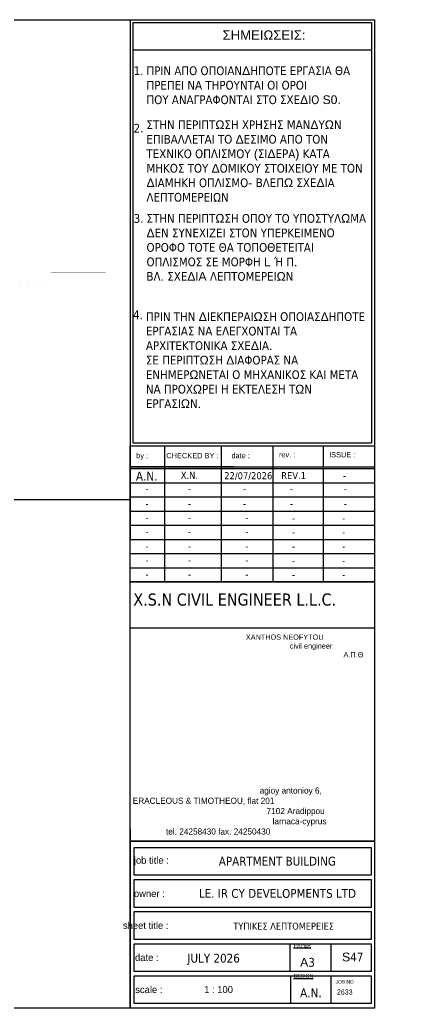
# Model space of a CAD drawing. Header units: millimetres. Extents: x -2171 to 1563, y -1758 to -1505.
# Drawn here: x 1276.41 to 1287.82, y -1620 to -1591.6 of the extents above; entities that cross this region are included whole.
import ezdxf

# ---------------------------------------------------------------- set-up
doc = ezdxf.new("R2010")
doc.units = ezdxf.units.MM
for name, color, linetype in [('-S-A3 PAGE', 3, 'Continuous'), ('-S-TOMES', 7, 'Continuous'), ('-S_SIDERA', 30, 'Continuous'), ('-S_TEXT', 3, 'Continuous'), ('ANOIGMATA', 7, 'Continuous'), ('pinakaki', 153, 'Continuous')]:
    doc.layers.add(name, color=color, linetype=linetype)
doc.layers.add('Tablet', color=150, linetype='Continuous', true_color=0x0180ff)
doc.layers.add('TEXT', color=20, linetype='Continuous', lineweight=13)
doc.styles.get("Standard").update_dxf_attribs({"font": 'tahoma.ttf'})

# ---------------------------------------------------------------- blocks, each defined once
blk = doc.blocks.new('PINAKAKI 1')
at = {"layer": '-S-A3 PAGE', "ltscale": 5}
blk.add_line((8.215, -1.285), (1.36, -1.285), dxfattribs=at)
at = {"color": 0}
for p, q in [((1.278, -0.415), (1.278, -15.374)), ((1.278, -0.415), (8.298, -0.415)), ((1.36, -0.497), (1.36, -12.571)), ((1.36, -0.497), (8.215, -0.497)), ((8.215, -0.497), (8.215, -12.571)), ((8.298, -0.415), (8.297, -12.653)), ((1.277, -12.653), (8.297, -12.653)), ((1.359, -12.571), (8.214, -12.571)), ((2.267, -12.653), (2.267, -16.563)), ((3.907, -16.563), (3.907, -12.653)), ((5.394, -16.563), (5.394, -12.653)), ((6.835, -16.563), (6.835, -12.653)), ((4.251, -13.262), (1.279, -13.262)), ((1.279, -13.262), (8.298, -13.262)), ((8.298, -13.313), (1.279, -13.313)), ((8.298, -13.262), (8.298, -13.313)), ((8.298, -17.893), (1.279, -17.893)), ((1.279, -23.681), (1.279, -28.815)), ((1.401, -24.996), (1.401, -24.197)), ((1.401, -25.917), (1.401, -25.119)), ((1.401, -26.839), (1.401, -26.04)), ((1.401, -27.76), (1.401, -26.961)), ((1.401, -28.682), (1.401, -27.883))]:
    blk.add_line(p, q, dxfattribs=at)
at = {"color": 3}
blk.add_line((8.298, -14.478), (8.298, -16.563), dxfattribs=at)
at = {"color": 0}
for points in [[(1.279, -12.653), (8.298, -12.653), (8.298, -16.563), (1.279, -16.563)], [(1.279, -12.653), (8.298, -12.653), (8.298, -16.563), (1.279, -16.563)], [(1.279, -16.563), (8.298, -16.563), (8.298, -24.01), (1.279, -24.01)], [(1.279, -24.01), (8.298, -24.01), (8.298, -28.815), (1.279, -28.815)]]:
    blk.add_lwpolyline(points, close=True, dxfattribs=at)
for points in [[(1.279, -13.72), (8.298, -13.72)], [(1.279, -14.126), (8.298, -14.126)], [(1.279, -14.532), (8.298, -14.532)], [(1.279, -14.938), (8.298, -14.938)], [(1.279, -15.345), (8.298, -15.345)], [(1.279, -15.751), (8.298, -15.751)], [(1.279, -16.157), (8.298, -16.157)], [(1.401, -24.197), (8.202, -24.197), (8.202, -24.996), (1.401, -24.996)], [(1.401, -25.119), (8.202, -25.119), (8.202, -25.917), (1.401, -25.917)], [(1.401, -26.04), (8.202, -26.04), (8.202, -26.839), (1.401, -26.839)], [(1.401, -26.961), (8.202, -26.961), (8.202, -27.76), (1.401, -27.76)], [(5.866, -26.961), (5.866, -27.76)], [(7.044, -26.961), (7.044, -27.76)], [(1.401, -27.883), (8.202, -27.883), (8.202, -28.682), (1.401, -28.682)], [(5.887, -27.883), (5.887, -28.682)], [(7.044, -27.883), (7.044, -28.682)]]:
    blk.add_lwpolyline(points, dxfattribs=at)
blk.add_lwpolyline([(1.279, -16.563), (8.298, -16.563)])
at = {"layer": '-S_TEXT', "color": 3}
for s, p in [('1.', (1.382, -2.005)), ('2.', (1.382, -3.655)), ('3.', (1.382, -6.248)), ('4.', (1.366, -9.017))]:
    blk.add_text(s, height=0.25, dxfattribs=at).set_placement(p)
at = {"layer": '-S_TEXT', "color": 3, "char_height": 0.25, "attachment_point": 1}
for s, insert in [('ΠΡΙΝ ΑΠΟ ΟΠΟΙΑΝ{\\fArial|b0|i0|c186|p34;Δ}ΗΠΟΤΕ ΕΡΓΑΣΙΑ ΘΑ ΠΡΕΠΕΙ ΝΑ ΤΗΡΟΥΝΤΑΙ ΟΙ ΟΡΟΙ\\PΠΟΥ ΑΝΑΓΡΑΦΟΝΤΑΙ ΣΤΟ ΣΧΕ{\\fArial|b0|i0|c186|p34;Δ}ΙΟ {\\fArial|b0|i0|c186|p34;S0.}', (1.751, -1.753)), ('ΣΤΗΝ ΠΕΡΙΠΤ{\\fArial|b0|i0|c186|p34;Ω}ΣΗ ΧΡΗΣΗΣ ΜΑΝ{\\fArial|b0|i0|c186|p34;Δ}Υ{\\fArial|b0|i0|c186|p34;Ω}Ν ΕΠΙΒΑΛΛΕΤΑΙ ΤΟ {\\fArial|b0|i0|c186|p34;Δ}ΕΣΙΜΟ ΑΠΟ ΤΟΝ ΤΕΧΝΙΚΟ ΟΠΛΙΣΜΟΥ {\\fArial|b0|i0|c186|p34;(}ΣΙ{\\fArial|b0|i0|c186|p34;Δ}ΕΡΑ{\\fArial|b0|i0|c186|p34;) }ΚΑΤΑ ΜΗΚΟΣ ΤΟΥ {\\fArial|b0|i0|c186|p34;Δ}ΟΜΙΚΟΥ ΣΤΟΙΧΕΙΟΥ ΜΕ ΤΟΝ {\\fArial|b0|i0|c186|p34;Δ}ΙΑΜΗΚΗ ΟΠΛΙΣΜΟ{\\fArial|b0|i0|c186|p34;- }ΒΛΕΠ{\\fArial|b0|i0|c186|p34;Ω }ΣΧΕ{\\fArial|b0|i0|c186|p34;Δ}ΙΑ ΛΕΠΤΟΜΕΡΕΙΩΝ', (1.751, -3.306)), ('ΣΤΗΝ ΠΕΡΙΠΤ{\\fArial|b0|i0|c186|p34;Ω}ΣΗ ΟΠΟΥ ΤΟ ΥΠΟΣΤΥΛ{\\fArial|b0|i0|c186|p34;Ω}ΜΑ {\\fArial|b0|i0|c186|p34;Δ}ΕΝ ΣΥΝΕΧΙΖΕΙ ΣΤΟΝ ΥΠΕΡΚΕΙΜΕΝΟ ΟΡΟΦΟ ΤΟΤΕ ΘΑ ΤΟΠΟΘΕΤΕΙΤΑΙ ΟΠΛΙΣΜΟΣ ΣΕ ΜΟΡΦΗ {\\fArial|b0|i0|c186|p34;L }Ή Π{\\fArial|b0|i0|c186|p34;.  \\P}ΒΛ{\\fArial|b0|i0|c186|p34;. }ΣΧΕ{\\fArial|b0|i0|c186|p34;Δ}Ι{\\fArial|b0|i0|c186|p34;A }ΛΕΠΤΟΜΕΡΕΙ{\\fArial|b0|i0|c186|p34;Ω}Ν', (1.751, -5.996)), ('ΠΡΙΝ ΤΗΝ {\\fArial|b0|i0|c186|p34;Δ}ΙΕΚΠΕΡΑΙ{\\fArial|b0|i0|c186|p34;Ω}ΣΗ ΟΠΟΙΑΣ{\\fArial|b0|i0|c186|p34;Δ}ΗΠΟΤΕ ΕΡΓΑΣΙΑΣ ΝΑ ΕΛΕΓΧΟΝΤΑΙ ΤΑ ΑΡΧΙΤΕΚΤΟΝΙΚΑ ΣΧΕ{\\fArial|b0|i0|c186|p34;Δ}ΙΑ{\\fArial|b0|i0|c186|p34;.\\P}ΣΕ ΠΕΡΙΠΤ{\\fArial|b0|i0|c186|p34;Ω}ΣΗ {\\fArial|b0|i0|c186|p34;Δ}ΙΑΦΟΡΑΣ ΝΑ ΕΝΗΜΕΡ{\\fArial|b0|i0|c186|p34;Ω}ΝΕΤΑΙ Ο ΜΗΧΑΝΙΚΟΣ ΚΑΙ ΜΕΤΑ ΝΑ ΠΡΟΧ{\\fArial|b0|i0|c186|p34;Ω}ΡΕΙ Η ΕΚΤΕΛΕΣΗ Τ{\\fArial|b0|i0|c186|p34;Ω}Ν ΕΡΓΑΣΙ{\\fArial|b0|i0|c186|p34;Ω}Ν{\\fArial|b0|i0|c186|p34;.}', (1.735, -8.819))]:
    blk.add_mtext_dynamic_manual_height_columns(s, width=6.38621, gutter_width=1, heights=[0], dxfattribs=dict(at, insert=insert))
at = {"layer": 'ANOIGMATA', "attachment_point": 1}
for s, insert, char_height, width in [('\\pi4.5494;{\\fBankGothic Lt BT|b0|i0|c0|p34;\\H1.5x;\\C7;XANTHOS NEOFYTOU\\P\\pi5.8103;civil engineer\\P\\pi7.351;\\fArial|b0|i0|c161|p34;Α.Π.Θ}', (0.057, -18.077), 0.10094, 7.9171), ('\\pi4.88765;{\\fBankGothic Lt BT|b0|i0|c161|p34;\\H1.1667x;\\C0;agioy antonioy 6,\\P\\pi1.24243;ERACLEOUS & TIMOTHEOU, flat 201\\P\\pi5.08735;7102 Aradippou\\P\\pi5.25915;larnaca-cyprus\\P\\pi2.19835;tel. 24258430 fax. 24250430}', (0.114, -22.471), 0.15141, 8.05841), ('\\pi1.00598;{\\fBankGothic Lt BT|b0|i0|c0|p34;\\H1.5x;\\C7; \\H1.3333x; job title :}', (0.25, -24.463), 0.10094, 3.33818), ('\\A1;{\\H0.99983x;\\C7;APARTMENT BUILDING   \\H0.75013x; }', (3.827, -24.464), 0.25234, 5.34758), ('\\pi1.54818;{\\fBankGothic Lt BT|b0|i0|c0|p34;\\H1.5x;\\C7; \\H1.3333x; owner :}', (-0.291, -25.419), 0.10094, 3.33818), ('\\A1;{\\C7;LE. IR CY DEVELOPMENTS LTD  }', (3.255, -25.39), 0.2523, 5.34758), ('{\\fBankGothic Lt BT|b0|i0|c0|p34;\\C7;     sheet title :}', (0.701, -26.335), 0.20187, 3.33818), ('\\pi1.70638;{\\fBankGothic Lt BT|b0|i0|c161|p34;\\H0.5x;\\L\\C7;PAPER\\H2x;\\l }', (4.271, -26.955), 0.2125, 3.51387), ('\\pi1.98789;{\\fBankGothic Lt BT|b0|i0|c0|p34;\\C7; date :}', (-0.64, -27.256), 0.20187, 3.33818), ('{\\fTahoma|b0|i0|c0|p34;\\C7;JULY 2026}', (2.927, -27.25), 0.25234, 4.57511), ('\\pi1.70638;{\\fBankGothic Lt BT|b0|i0|c0|p34;\\H0.5x;\\L\\C7;DESIGN\\H2x;\\l }', (4.271, -27.831), 0.2125, 3.51387), ('\\pi0.81053;{\\fBankGothic Lt BT|b0|i0|c0|p34;\\C7;JOB NO}', (6.372, -28.006), 0.10094, 3.33818), ('\\pi1.77876;{\\fBankGothic Lt BT|b0|i0|c0|p34;\\C7; scale :}', (-0.425, -28.178), 0.20187, 3.33818), ('\\pi1.1781;{\\fBankGothic Lt BT|b0|i0|c161|p34;\\C7;2\\fBankGothic Lt BT|b0|i0|c0|p34;633}', (6.041, -28.275), 0.14671, 4.85205)]:
    blk.add_mtext(s, dxfattribs=dict(at, insert=insert, char_height=char_height, width=width))
at = {"layer": 'ANOIGMATA', "char_height": 0.25234, "attachment_point": 1}
for s, insert in [('{\\fArial|b0|i0|c186|p34;A}3', (6.163, -27.369)), ('A{\\fArial|b0|i0|c186|p34;.}N{\\fArial|b0|i0|c186|p34;.}', (6.163, -28.245))]:
    blk.add_mtext_dynamic_manual_height_columns(s, width=10.89316, gutter_width=1, heights=[0], dxfattribs=dict(at, insert=insert))
at = {"layer": 'pinakaki', "ltscale": 0.005, "insert": (3.937, -0.72), "char_height": 0.26955, "width": 6.67467, "attachment_point": 1}
blk.add_mtext('{\\fArial|b0|i0|c161|p34;ΣΗΜΕΙΩΣΕΙΣ:}', dxfattribs=at)
at = {"layer": 'TEXT', "insert": (16.19, -12.366), "char_height": 0.25391, "width": 1.26753, "attachment_point": 1}
blk.add_mtext('{\\fTahoma|b0|i0|c0|p34;\\H0.8x;\\C7; }', dxfattribs=at)
at = {"layer": 'TEXT', "color": 0, "attachment_point": 1}
for s, insert, char_height, width in [('\\pi0.20581;{\\fBankGothic Lt BT|b0|i0|c161|p34;\\C7;by :}', (1.252, -12.861), 0.15234, 0.91751), ('\\pi0.49205;{\\fArial|b0|i0|c186|p34;\\C7;CHECKED BY\\fBankGothic Lt BT|b0|i0|c161|p34; :}', (1.828, -12.861), 0.15234, 2.53906), ('\\pi0.83455;{\\fBankGothic Lt BT|b0|i0|c0|p34;\\C7;date :}', (3.359, -12.861), 0.15234, 2.53906), ('{\\fBankGothic Lt BT|b0|i0|c161|p34;\\C7;rev\\fBankGothic Lt BT|b0|i0|c0|p34;.\\fBankGothic Lt BT|b0|i0|c161|p34; :}', (5.557, -12.835), 0.152344, 2.53906), ('{\\fBankGothic Lt BT|b0|i0|c0|p34;\\C7;ISSUE\\fBankGothic Lt BT|b0|i0|c161|p34; :}', (6.998, -12.835), 0.15234, 2.53906), ('\\pi0.19627;{\\C7;A\\fTahoma|b0|i0|c161|p34;.\\fTahoma|b0|i0|c0|p34;N\\fTahoma|b0|i0|c161|p34;.}', (1.252, -13.402), 0.25391, 1.01563), ('\\pi1.02419;{\\H0.8x;\\C7;X.N.}', (1.712, -13.402), 0.25391, 2.53906), ('{\\C7;22/07/2026}', (3.984, -13.413), 0.20313, 1.35307), ('\\pi0.28843;{\\H0.8x;\\C7;REV.1}', (5.333, -13.41), 0.25391, 1.26753), ('\\pi0.54551;{\\H0.8x;\\C7; \\fTahoma|b0|i0|c161|p34;-}', (6.775, -13.41), 0.25391, 1.26753), ('\\pi0.46934;{\\H0.8x;\\C7;-}', (1.252, -13.79), 0.25391, 1.01563), ('\\pi1.23106;{\\H0.8x;\\C7;-}', (1.712, -13.79), 0.25391, 2.53906), ('\\pi1.09396;{\\H0.8x;\\C7;   -}', (3.198, -13.79), 0.25391, 2.53906), ('\\pi1.23106;{\\H0.8x;\\C7;-}', (4.64, -13.79), 0.25391, 2.53906), ('\\pi1.23106;{\\H0.8x;\\C7;-}', (6.186, -13.79), 0.25391, 2.53906), ('\\pi0.46934;{\\H0.8x;\\C7;-}', (1.252, -14.214), 0.25391, 1.01563), ('\\pi1.23106;{\\H0.8x;\\C7;-}', (1.712, -14.214), 0.25391, 2.53906), ('\\pi1.09396;{\\H0.8x;\\C7;   -}', (3.198, -14.214), 0.25391, 2.53906), ('\\pi1.23106;{\\H0.8x;\\C7;-}', (4.64, -14.214), 0.25391, 2.53906), ('\\pi1.23106;{\\H0.8x;\\C7;-}', (6.186, -14.214), 0.25391, 2.53906), ('\\pi0.46934;{\\H0.8x;\\C7;-}', (1.252, -14.62), 0.25391, 1.01563), ('\\pi1.23106;{\\H0.8x;\\C7;-}', (1.712, -14.62), 0.25391, 2.53906), ('\\pi1.23106;{\\H0.8x;\\C7;-}', (3.359, -14.62), 0.25391, 2.53906), ('\\pi0.5953;{\\fTahoma|b0|i0|c161|p34;\\H0.8x;\\C7;-}', (5.333, -14.629), 0.25391, 1.26753), ('\\pi0.5953;{\\fTahoma|b0|i0|c161|p34;\\H0.8x;\\C7;-}', (6.775, -14.629), 0.25391, 1.26753), ('\\pi0.46934;{\\H0.8x;\\C7;-}', (1.252, -15.027), 0.25391, 1.01563), ('\\pi1.23106;{\\H0.8x;\\C7;-}', (1.712, -15.027), 0.25391, 2.53906), ('\\pi1.23106;{\\H0.8x;\\C7;-}', (3.359, -15.027), 0.25391, 2.53906), ('\\pi0.5953;{\\fTahoma|b0|i0|c161|p34;\\H0.8x;\\C7;-}', (5.333, -15.035), 0.25391, 1.26753), ('\\pi0.5953;{\\fTahoma|b0|i0|c161|p34;\\H0.8x;\\C7;-}', (6.775, -15.035), 0.25391, 1.26753), ('\\pi0.46934;{\\H0.8x;\\C7;-}', (1.252, -15.433), 0.25391, 1.01563), ('\\pi1.23106;{\\H0.8x;\\C7;-}', (1.712, -15.433), 0.25391, 2.53906), ('\\pi1.23106;{\\H0.8x;\\C7;-}', (3.359, -15.433), 0.25391, 2.53906), ('\\pi0.5953;{\\fTahoma|b0|i0|c161|p34;\\H0.8x;\\C7;-}', (5.333, -15.442), 0.25391, 1.26753), ('\\pi0.5953;{\\fTahoma|b0|i0|c161|p34;\\H0.8x;\\C7;-}', (6.775, -15.442), 0.25391, 1.26753), ('\\pi0.46934;{\\H0.8x;\\C7;-}', (1.252, -15.839), 0.25391, 1.01563), ('\\pi1.23106;{\\H0.8x;\\C7;-}', (1.712, -15.839), 0.25391, 2.53906), ('\\pi1.23106;{\\H0.8x;\\C7;-}', (3.359, -15.839), 0.25391, 2.53906), ('\\pi0.5953;{\\fTahoma|b0|i0|c161|p34;\\H0.8x;\\C7;-}', (5.333, -15.848), 0.25391, 1.26753), ('\\pi0.5953;{\\fTahoma|b0|i0|c161|p34;\\H0.8x;\\C7;-}', (6.775, -15.848), 0.25391, 1.26753), ('\\pi0.46934;{\\H0.8x;\\C7;-}', (1.252, -16.245), 0.25391, 1.01563), ('\\pi1.23106;{\\H0.8x;\\C7;-}', (1.712, -16.245), 0.25391, 2.53906), ('\\pi1.23106;{\\H0.8x;\\C7;-}', (3.359, -16.245), 0.25391, 2.53906), ('\\pi0.5953;{\\fTahoma|b0|i0|c161|p34;\\H0.8x;\\C7;-}', (5.333, -16.254), 0.25391, 1.26753), ('\\pi0.5953;{\\fTahoma|b0|i0|c161|p34;\\H0.8x;\\C7;-}', (6.775, -16.254), 0.25391, 1.26753), ('X.S.N CIVIL ENGINEER L.L.C.\\P', (1.373, -16.897), 0.35, 6.92207)]:
    blk.add_mtext(s, dxfattribs=dict(at, insert=insert, char_height=char_height, width=width))

msp = doc.modelspace()

# ---------------------------------------------------------------- linework, layer by layer
at = {"layer": '-S-TOMES', "const_width": 0.00005}
for points in [[(1277.2519, -1599.1117), (1277.2519, -1598.645)], [(1278.9186, -1600.7783), (1278.9186, -1598.645)], [(1277.2519, -1599.1117), (1272.0603, -1599.1117)], [(1278.9186, -1600.7783), (1273.2603, -1600.7783)]]:
    msp.add_lwpolyline(points, dxfattribs=at)
at = {"layer": '-S_SIDERA', "const_width": 0.00005}
for points in [[(1277.3436, -1596.8117), (1277.3436, -1600.6617), (1277.3103, -1600.6617), (1277.3103, -1596.8117)], [(1277.6186, -1596.8117), (1277.6186, -1600.6617), (1277.5936, -1600.6617), (1277.5936, -1596.8117)], [(1277.9019, -1596.8117), (1277.9019, -1600.6617), (1277.8769, -1600.6617), (1277.8769, -1596.8117)], [(1278.2936, -1596.8117), (1278.2936, -1600.6617), (1278.2686, -1600.6617), (1278.2686, -1596.8117)], [(1278.5769, -1596.8117), (1278.5769, -1600.6617), (1278.5519, -1600.6617), (1278.5519, -1596.8117)], [(1278.8602, -1596.8117), (1278.8602, -1600.6617), (1278.8269, -1600.6617), (1278.8269, -1596.8117)]]:
    msp.add_lwpolyline(points, close=True, dxfattribs=at)
for points in [[(1278.8786, -1598.8867), (1277.3019, -1598.8867), (1277.299, -1598.8864), (1277.2962, -1598.8857), (1277.2936, -1598.8844), (1277.2912, -1598.8828), (1277.2892, -1598.8807), (1277.2875, -1598.8783), (1277.2863, -1598.8757), (1277.2855, -1598.8729), (1277.2853, -1598.87), (1277.2853, -1598.8617), (1277.2855, -1598.8588), (1277.2863, -1598.856), (1277.2875, -1598.8533), (1277.2892, -1598.8509), (1277.2912, -1598.8489), (1277.2936, -1598.8472), (1277.2962, -1598.846), (1277.299, -1598.8452), (1277.3019, -1598.845), (1277.4519, -1598.8533), (1277.4519, -1598.87), (1277.3169, -1598.8617)], [(1277.3003, -1598.87), (1278.8786, -1598.87)], [(1277.9203, -1598.82), (1277.5936, -1598.82), (1277.5907, -1598.8197), (1277.5879, -1598.819), (1277.5853, -1598.8178), (1277.5829, -1598.8161), (1277.5808, -1598.814), (1277.5792, -1598.8117), (1277.5779, -1598.809), (1277.5772, -1598.8062), (1277.5769, -1598.8033), (1277.5769, -1598.795), (1277.5772, -1598.7921), (1277.5779, -1598.7893), (1277.5792, -1598.7867), (1277.5808, -1598.7843), (1277.5829, -1598.7822), (1277.5853, -1598.7806), (1277.5879, -1598.7793), (1277.5907, -1598.7786), (1277.5936, -1598.7783), (1277.7436, -1598.7867), (1277.7436, -1598.8033), (1277.6086, -1598.795)], [(1277.5919, -1598.8033), (1277.9203, -1598.8033)], [(1277.9269, -1598.81), (1277.9269, -1598.8133)], [(1278.5869, -1598.82), (1278.2602, -1598.82), (1278.2574, -1598.8197), (1278.2545, -1598.819), (1278.2519, -1598.8178), (1278.2495, -1598.8161), (1278.2475, -1598.814), (1278.2458, -1598.8117), (1278.2446, -1598.809), (1278.2438, -1598.8062), (1278.2436, -1598.8033), (1278.2436, -1598.795), (1278.2438, -1598.7921), (1278.2446, -1598.7893), (1278.2458, -1598.7867), (1278.2475, -1598.7843), (1278.2495, -1598.7822), (1278.2519, -1598.7806), (1278.2545, -1598.7793), (1278.2574, -1598.7786), (1278.2602, -1598.7783), (1278.4102, -1598.7867), (1278.4102, -1598.8033), (1278.2752, -1598.795)], [(1278.2586, -1598.8033), (1278.5869, -1598.8033)], [(1276.4186, -1600.6883), (1276.4186, -1599.2117), (1276.4188, -1599.2088), (1276.4196, -1599.206), (1276.4208, -1599.2033), (1276.4225, -1599.2009), (1276.4245, -1599.1989), (1276.4269, -1599.1972), (1276.4296, -1599.196), (1276.4324, -1599.1952), (1276.4353, -1599.195), (1276.4436, -1599.195), (1276.4465, -1599.1952), (1276.4493, -1599.196), (1276.4519, -1599.1972), (1276.4543, -1599.1989), (1276.4564, -1599.2009), (1276.458, -1599.2033), (1276.4592, -1599.206), (1276.46, -1599.2088), (1276.4603, -1599.2117), (1276.4519, -1599.3283), (1276.4353, -1599.3283), (1276.4436, -1599.2267)], [(1276.6103, -1600.6883), (1276.6103, -1599.2117), (1276.6105, -1599.2088), (1276.6113, -1599.206), (1276.6125, -1599.2033), (1276.6142, -1599.2009), (1276.6162, -1599.1989), (1276.6186, -1599.1972), (1276.6212, -1599.196), (1276.624, -1599.1952), (1276.6269, -1599.195), (1276.6353, -1599.195), (1276.6381, -1599.1952), (1276.641, -1599.196), (1276.6436, -1599.1972), (1276.646, -1599.1989), (1276.648, -1599.2009), (1276.6497, -1599.2033), (1276.6509, -1599.206), (1276.6517, -1599.2088), (1276.6519, -1599.2117), (1276.6436, -1599.3283), (1276.6269, -1599.3283), (1276.6353, -1599.2267)], [(1276.6686, -1600.6883), (1276.6686, -1599.2117), (1276.6688, -1599.2088), (1276.6696, -1599.206), (1276.6708, -1599.2033), (1276.6725, -1599.2009), (1276.6745, -1599.1989), (1276.6769, -1599.1972), (1276.6796, -1599.196), (1276.6824, -1599.1952), (1276.6853, -1599.195), (1276.6936, -1599.195), (1276.6965, -1599.1952), (1276.6993, -1599.196), (1276.7019, -1599.1972), (1276.7043, -1599.1989), (1276.7064, -1599.2009), (1276.708, -1599.2033), (1276.7092, -1599.206), (1276.71, -1599.2088), (1276.7103, -1599.2117), (1276.7019, -1599.3283), (1276.6853, -1599.3283), (1276.6936, -1599.2267)], [(1276.8603, -1600.6883), (1276.8603, -1599.2117), (1276.8605, -1599.2088), (1276.8613, -1599.206), (1276.8625, -1599.2033), (1276.8642, -1599.2009), (1276.8662, -1599.1989), (1276.8686, -1599.1972), (1276.8712, -1599.196), (1276.874, -1599.1952), (1276.8769, -1599.195), (1276.8853, -1599.195), (1276.8881, -1599.1952), (1276.891, -1599.196), (1276.8936, -1599.1972), (1276.896, -1599.1989), (1276.898, -1599.2009), (1276.8997, -1599.2033), (1276.9009, -1599.206), (1276.9017, -1599.2088), (1276.9019, -1599.2117), (1276.8936, -1599.3283), (1276.8769, -1599.3283), (1276.8853, -1599.2267)], [(1276.9186, -1600.6883), (1276.9186, -1599.2117), (1276.9188, -1599.2088), (1276.9196, -1599.206), (1276.9208, -1599.2033), (1276.9225, -1599.2009), (1276.9245, -1599.1989), (1276.9269, -1599.1972), (1276.9296, -1599.196), (1276.9324, -1599.1952), (1276.9353, -1599.195), (1276.9436, -1599.195), (1276.9465, -1599.1952), (1276.9493, -1599.196), (1276.9519, -1599.1972), (1276.9543, -1599.1989), (1276.9564, -1599.2009), (1276.958, -1599.2033), (1276.9592, -1599.206), (1276.96, -1599.2088), (1276.9603, -1599.2117), (1276.9519, -1599.3283), (1276.9353, -1599.3283), (1276.9436, -1599.2267)], [(1277.1103, -1600.6883), (1277.1103, -1599.2117), (1277.1105, -1599.2088), (1277.1113, -1599.206), (1277.1125, -1599.2033), (1277.1142, -1599.2009), (1277.1162, -1599.1989), (1277.1186, -1599.1972), (1277.1212, -1599.196), (1277.124, -1599.1952), (1277.1269, -1599.195), (1277.1353, -1599.195), (1277.1381, -1599.1952), (1277.141, -1599.196), (1277.1436, -1599.1972), (1277.146, -1599.1989), (1277.148, -1599.2009), (1277.1497, -1599.2033), (1277.1509, -1599.206), (1277.1517, -1599.2088), (1277.1519, -1599.2117), (1277.1436, -1599.3283), (1277.1269, -1599.3283), (1277.1353, -1599.2267)], [(1278.8786, -1599.12), (1277.3019, -1599.12), (1277.299, -1599.1197), (1277.2962, -1599.119), (1277.2936, -1599.1178), (1277.2912, -1599.1161), (1277.2892, -1599.114), (1277.2875, -1599.1117), (1277.2863, -1599.109), (1277.2855, -1599.1062), (1277.2853, -1599.1033), (1277.2853, -1599.095), (1277.2855, -1599.0921), (1277.2863, -1599.0893), (1277.2875, -1599.0867), (1277.2892, -1599.0843), (1277.2912, -1599.0822), (1277.2936, -1599.0806), (1277.2962, -1599.0793), (1277.299, -1599.0786), (1277.3019, -1599.0783), (1277.4519, -1599.0867), (1277.4519, -1599.1033), (1277.3169, -1599.095)], [(1277.3003, -1599.1033), (1278.8786, -1599.1033)], [(1277.9203, -1599.0533), (1277.5936, -1599.0533), (1277.5907, -1599.0531), (1277.5879, -1599.0523), (1277.5853, -1599.0511), (1277.5829, -1599.0494), (1277.5808, -1599.0474), (1277.5792, -1599.045), (1277.5779, -1599.0424), (1277.5772, -1599.0396), (1277.5769, -1599.0367), (1277.5769, -1599.0283), (1277.5772, -1599.0254), (1277.5779, -1599.0226), (1277.5792, -1599.02), (1277.5808, -1599.0176), (1277.5829, -1599.0156), (1277.5853, -1599.0139), (1277.5879, -1599.0127), (1277.5907, -1599.0119), (1277.5936, -1599.0117), (1277.7436, -1599.02), (1277.7436, -1599.0367), (1277.6086, -1599.0283)], [(1277.5919, -1599.0367), (1277.9203, -1599.0367)], [(1277.9269, -1599.0433), (1277.9269, -1599.0467)], [(1278.5869, -1599.0533), (1278.2602, -1599.0533), (1278.2574, -1599.0531), (1278.2545, -1599.0523), (1278.2519, -1599.0511), (1278.2495, -1599.0494), (1278.2475, -1599.0474), (1278.2458, -1599.045), (1278.2446, -1599.0424), (1278.2438, -1599.0396), (1278.2436, -1599.0367), (1278.2436, -1599.0283), (1278.2438, -1599.0254), (1278.2446, -1599.0226), (1278.2458, -1599.02), (1278.2475, -1599.0176), (1278.2495, -1599.0156), (1278.2519, -1599.0139), (1278.2545, -1599.0127), (1278.2574, -1599.0119), (1278.2602, -1599.0117), (1278.4102, -1599.02), (1278.4102, -1599.0367), (1278.2752, -1599.0283)], [(1278.2586, -1599.0367), (1278.5869, -1599.0367)], [(1274.1936, -1599.2267), (1278.521, -1599.2267), (1278.5609, -1599.2302), (1278.5996, -1599.2405), (1278.6359, -1599.2575), (1278.6687, -1599.2805), (1278.6971, -1599.3088), (1278.7201, -1599.3416), (1278.737, -1599.3779), (1278.7474, -1599.4167), (1278.7509, -1599.4566), (1278.7509, -1599.852), (1278.7159, -1599.852), (1278.7159, -1599.4566), (1278.7121, -1599.4186), (1278.701, -1599.382), (1278.683, -1599.3483), (1278.6588, -1599.3187), (1278.6292, -1599.2945), (1278.5955, -1599.2765), (1278.559, -1599.2654), (1278.521, -1599.2617), (1274.1936, -1599.2617)], [(1276.4353, -1599.21), (1276.4353, -1600.6883)], [(1276.6269, -1599.21), (1276.6269, -1600.6883)], [(1276.6853, -1599.21), (1276.6853, -1600.6883)], [(1276.8769, -1599.21), (1276.8769, -1600.6883)], [(1276.9353, -1599.21), (1276.9353, -1600.6883)], [(1277.1269, -1599.21), (1277.1269, -1600.6883)], [(1278.8786, -1599.3533), (1277.3019, -1599.3533), (1277.299, -1599.3531), (1277.2962, -1599.3523), (1277.2936, -1599.3511), (1277.2912, -1599.3494), (1277.2892, -1599.3474), (1277.2875, -1599.345), (1277.2863, -1599.3424), (1277.2855, -1599.3396), (1277.2853, -1599.3367), (1277.2853, -1599.3283), (1277.2855, -1599.3254), (1277.2863, -1599.3226), (1277.2875, -1599.32), (1277.2892, -1599.3176), (1277.2912, -1599.3156), (1277.2936, -1599.3139), (1277.2962, -1599.3127), (1277.299, -1599.3119), (1277.3019, -1599.3117), (1277.4519, -1599.32), (1277.4519, -1599.3367), (1277.3169, -1599.3283)], [(1277.3003, -1599.3367), (1278.8786, -1599.3367)], [(1277.9203, -1599.2867), (1277.5936, -1599.2867), (1277.5907, -1599.2864), (1277.5879, -1599.2857), (1277.5853, -1599.2844), (1277.5829, -1599.2828), (1277.5808, -1599.2807), (1277.5792, -1599.2783), (1277.5779, -1599.2757), (1277.5772, -1599.2729), (1277.5769, -1599.27), (1277.5769, -1599.2617), (1277.5772, -1599.2588), (1277.5779, -1599.256), (1277.5792, -1599.2533), (1277.5808, -1599.2509), (1277.5829, -1599.2489), (1277.5853, -1599.2472), (1277.5879, -1599.246), (1277.5907, -1599.2452), (1277.5936, -1599.245), (1277.7436, -1599.2533), (1277.7436, -1599.27), (1277.6086, -1599.2617)], [(1277.9203, -1599.52), (1277.5936, -1599.52), (1277.5907, -1599.5197), (1277.5879, -1599.519), (1277.5853, -1599.5178), (1277.5829, -1599.5161), (1277.5808, -1599.514), (1277.5792, -1599.5117), (1277.5779, -1599.509), (1277.5772, -1599.5062), (1277.5769, -1599.5033), (1277.5769, -1599.495), (1277.5772, -1599.4921), (1277.5779, -1599.4893), (1277.5792, -1599.4867), (1277.5808, -1599.4843), (1277.5829, -1599.4822), (1277.5853, -1599.4806), (1277.5879, -1599.4793), (1277.5907, -1599.4786), (1277.5936, -1599.4783), (1277.7436, -1599.4867), (1277.7436, -1599.5033), (1277.6086, -1599.495)], [(1277.5919, -1599.27), (1277.9203, -1599.27)], [(1277.9269, -1599.2767), (1277.9269, -1599.28)], [(1278.5869, -1599.2867), (1278.2602, -1599.2867), (1278.2574, -1599.2864), (1278.2545, -1599.2857), (1278.2519, -1599.2844), (1278.2495, -1599.2828), (1278.2475, -1599.2807), (1278.2458, -1599.2783), (1278.2446, -1599.2757), (1278.2438, -1599.2729), (1278.2436, -1599.27), (1278.2436, -1599.2617), (1278.2438, -1599.2588), (1278.2446, -1599.256), (1278.2458, -1599.2533), (1278.2475, -1599.2509), (1278.2495, -1599.2489), (1278.2519, -1599.2472), (1278.2545, -1599.246), (1278.2574, -1599.2452), (1278.2602, -1599.245), (1278.4102, -1599.2533), (1278.4102, -1599.27), (1278.2752, -1599.2617)], [(1278.5869, -1599.52), (1278.2602, -1599.52), (1278.2574, -1599.5197), (1278.2545, -1599.519), (1278.2519, -1599.5178), (1278.2495, -1599.5161), (1278.2475, -1599.514), (1278.2458, -1599.5117), (1278.2446, -1599.509), (1278.2438, -1599.5062), (1278.2436, -1599.5033), (1278.2436, -1599.495), (1278.2438, -1599.4921), (1278.2446, -1599.4893), (1278.2458, -1599.4867), (1278.2475, -1599.4843), (1278.2495, -1599.4822), (1278.2519, -1599.4806), (1278.2545, -1599.4793), (1278.2574, -1599.4786), (1278.2602, -1599.4783), (1278.4102, -1599.4867), (1278.4102, -1599.5033), (1278.2752, -1599.495)], [(1278.2586, -1599.27), (1278.5869, -1599.27)], [(1278.8786, -1599.5867), (1277.3019, -1599.5867), (1277.299, -1599.5864), (1277.2962, -1599.5857), (1277.2936, -1599.5844), (1277.2912, -1599.5828), (1277.2892, -1599.5807), (1277.2875, -1599.5783), (1277.2863, -1599.5757), (1277.2855, -1599.5729), (1277.2853, -1599.57), (1277.2853, -1599.5617), (1277.2855, -1599.5588), (1277.2863, -1599.556), (1277.2875, -1599.5533), (1277.2892, -1599.5509), (1277.2912, -1599.5489), (1277.2936, -1599.5472), (1277.2962, -1599.546), (1277.299, -1599.5452), (1277.3019, -1599.545), (1277.4519, -1599.5533), (1277.4519, -1599.57), (1277.3169, -1599.5617)], [(1277.3003, -1599.57), (1278.8786, -1599.57)], [(1277.9203, -1599.7533), (1277.5936, -1599.7533), (1277.5907, -1599.7531), (1277.5879, -1599.7523), (1277.5853, -1599.7511), (1277.5829, -1599.7494), (1277.5808, -1599.7474), (1277.5792, -1599.745), (1277.5779, -1599.7424), (1277.5772, -1599.7396), (1277.5769, -1599.7367), (1277.5769, -1599.7283), (1277.5772, -1599.7254), (1277.5779, -1599.7226), (1277.5792, -1599.72), (1277.5808, -1599.7176), (1277.5829, -1599.7156), (1277.5853, -1599.7139), (1277.5879, -1599.7127), (1277.5907, -1599.7119), (1277.5936, -1599.7117), (1277.7436, -1599.72), (1277.7436, -1599.7367), (1277.6086, -1599.7283)], [(1277.5919, -1599.5033), (1277.9203, -1599.5033)], [(1277.5919, -1599.7367), (1277.9203, -1599.7367)], [(1277.9269, -1599.51), (1277.9269, -1599.5133)], [(1277.9269, -1599.7433), (1277.9269, -1599.7467)], [(1278.5869, -1599.7533), (1278.2602, -1599.7533), (1278.2574, -1599.7531), (1278.2545, -1599.7523), (1278.2519, -1599.7511), (1278.2495, -1599.7494), (1278.2475, -1599.7474), (1278.2458, -1599.745), (1278.2446, -1599.7424), (1278.2438, -1599.7396), (1278.2436, -1599.7367), (1278.2436, -1599.7283), (1278.2438, -1599.7254), (1278.2446, -1599.7226), (1278.2458, -1599.72), (1278.2475, -1599.7176), (1278.2495, -1599.7156), (1278.2519, -1599.7139), (1278.2545, -1599.7127), (1278.2574, -1599.7119), (1278.2602, -1599.7117), (1278.4102, -1599.72), (1278.4102, -1599.7367), (1278.2752, -1599.7283)], [(1278.2586, -1599.5033), (1278.5869, -1599.5033)], [(1278.2586, -1599.7367), (1278.5869, -1599.7367)], [(1278.5936, -1599.7433), (1278.5936, -1599.7467)], [(1274.1936, -1600.6492), (1278.521, -1600.6492), (1278.5609, -1600.6457), (1278.5996, -1600.6353), (1278.6359, -1600.6184), (1278.6687, -1600.5954), (1278.6971, -1600.567), (1278.7201, -1600.5342), (1278.737, -1600.4979), (1278.7474, -1600.4592), (1278.7509, -1600.4192), (1278.7509, -1600.0238), (1278.7159, -1600.0238), (1278.7159, -1600.4192), (1278.7121, -1600.4573), (1278.701, -1600.4938), (1278.683, -1600.5275), (1278.6588, -1600.5571), (1278.6292, -1600.5813), (1278.5955, -1600.5993), (1278.559, -1600.6104), (1278.521, -1600.6142), (1274.1936, -1600.6142)], [(1278.8786, -1599.82), (1277.3019, -1599.82), (1277.299, -1599.8197), (1277.2962, -1599.819), (1277.2936, -1599.8178), (1277.2912, -1599.8161), (1277.2892, -1599.814), (1277.2875, -1599.8117), (1277.2863, -1599.809), (1277.2855, -1599.8062), (1277.2853, -1599.8033), (1277.2853, -1599.795), (1277.2855, -1599.7921), (1277.2863, -1599.7893), (1277.2875, -1599.7867), (1277.2892, -1599.7843), (1277.2912, -1599.7822), (1277.2936, -1599.7806), (1277.2962, -1599.7793), (1277.299, -1599.7786), (1277.3019, -1599.7783), (1277.4519, -1599.7867), (1277.4519, -1599.8033), (1277.3169, -1599.795)], [(1278.8786, -1600.0533), (1277.3019, -1600.0533), (1277.299, -1600.0531), (1277.2962, -1600.0523), (1277.2936, -1600.0511), (1277.2912, -1600.0494), (1277.2892, -1600.0474), (1277.2875, -1600.045), (1277.2863, -1600.0424), (1277.2855, -1600.0396), (1277.2853, -1600.0367), (1277.2853, -1600.0283), (1277.2855, -1600.0254), (1277.2863, -1600.0226), (1277.2875, -1600.02), (1277.2892, -1600.0176), (1277.2912, -1600.0156), (1277.2936, -1600.0139), (1277.2962, -1600.0127), (1277.299, -1600.0119), (1277.3019, -1600.0117), (1277.4519, -1600.02), (1277.4519, -1600.0367), (1277.3169, -1600.0283)], [(1277.3003, -1599.8033), (1278.8786, -1599.8033)], [(1277.3003, -1600.0367), (1278.8786, -1600.0367)], [(1277.9203, -1599.9867), (1277.5936, -1599.9867), (1277.5907, -1599.9864), (1277.5879, -1599.9857), (1277.5853, -1599.9844), (1277.5829, -1599.9828), (1277.5808, -1599.9807), (1277.5792, -1599.9783), (1277.5779, -1599.9757), (1277.5772, -1599.9729), (1277.5769, -1599.97), (1277.5769, -1599.9617), (1277.5772, -1599.9588), (1277.5779, -1599.956), (1277.5792, -1599.9533), (1277.5808, -1599.9509), (1277.5829, -1599.9489), (1277.5853, -1599.9472), (1277.5879, -1599.946), (1277.5907, -1599.9452), (1277.5936, -1599.945), (1277.7436, -1599.9533), (1277.7436, -1599.97), (1277.6086, -1599.9617)], [(1277.5919, -1599.97), (1277.9203, -1599.97)], [(1277.9269, -1599.9767), (1277.9269, -1599.98)], [(1278.5869, -1599.9867), (1278.2602, -1599.9867), (1278.2574, -1599.9864), (1278.2545, -1599.9857), (1278.2519, -1599.9844), (1278.2495, -1599.9828), (1278.2475, -1599.9807), (1278.2458, -1599.9783), (1278.2446, -1599.9757), (1278.2438, -1599.9729), (1278.2436, -1599.97), (1278.2436, -1599.9617), (1278.2438, -1599.9588), (1278.2446, -1599.956), (1278.2458, -1599.9533), (1278.2475, -1599.9509), (1278.2495, -1599.9489), (1278.2519, -1599.9472), (1278.2545, -1599.946), (1278.2574, -1599.9452), (1278.2602, -1599.945), (1278.4102, -1599.9533), (1278.4102, -1599.97), (1278.2752, -1599.9617)], [(1278.2586, -1599.97), (1278.5869, -1599.97)], [(1278.5936, -1599.9767), (1278.5936, -1599.98)], [(1278.8786, -1600.2867), (1277.3019, -1600.2867), (1277.299, -1600.2864), (1277.2962, -1600.2857), (1277.2936, -1600.2844), (1277.2912, -1600.2828), (1277.2892, -1600.2807), (1277.2875, -1600.2783), (1277.2863, -1600.2757), (1277.2855, -1600.2729), (1277.2853, -1600.27), (1277.2853, -1600.2617), (1277.2855, -1600.2588), (1277.2863, -1600.256), (1277.2875, -1600.2533), (1277.2892, -1600.2509), (1277.2912, -1600.2489), (1277.2936, -1600.2472), (1277.2962, -1600.246), (1277.299, -1600.2452), (1277.3019, -1600.245), (1277.4519, -1600.2533), (1277.4519, -1600.27), (1277.3169, -1600.2617)], [(1277.3003, -1600.27), (1278.8786, -1600.27)], [(1277.9203, -1600.22), (1277.5936, -1600.22), (1277.5907, -1600.2197), (1277.5879, -1600.219), (1277.5853, -1600.2178), (1277.5829, -1600.2161), (1277.5808, -1600.214), (1277.5792, -1600.2117), (1277.5779, -1600.209), (1277.5772, -1600.2062), (1277.5769, -1600.2033), (1277.5769, -1600.195), (1277.5772, -1600.1921), (1277.5779, -1600.1893), (1277.5792, -1600.1867), (1277.5808, -1600.1843), (1277.5829, -1600.1822), (1277.5853, -1600.1806), (1277.5879, -1600.1793), (1277.5907, -1600.1786), (1277.5936, -1600.1783), (1277.7436, -1600.1867), (1277.7436, -1600.2033), (1277.6086, -1600.195)], [(1277.5919, -1600.2033), (1277.9203, -1600.2033)], [(1277.9269, -1600.21), (1277.9269, -1600.2133)], [(1278.5869, -1600.22), (1278.2602, -1600.22), (1278.2574, -1600.2197), (1278.2545, -1600.219), (1278.2519, -1600.2178), (1278.2495, -1600.2161), (1278.2475, -1600.214), (1278.2458, -1600.2117), (1278.2446, -1600.209), (1278.2438, -1600.2062), (1278.2436, -1600.2033), (1278.2436, -1600.195), (1278.2438, -1600.1921), (1278.2446, -1600.1893), (1278.2458, -1600.1867), (1278.2475, -1600.1843), (1278.2495, -1600.1822), (1278.2519, -1600.1806), (1278.2545, -1600.1793), (1278.2574, -1600.1786), (1278.2602, -1600.1783), (1278.4102, -1600.1867), (1278.4102, -1600.2033), (1278.2752, -1600.195)], [(1278.2586, -1600.2033), (1278.5869, -1600.2033)], [(1278.8786, -1600.52), (1277.3019, -1600.52), (1277.299, -1600.5197), (1277.2962, -1600.519), (1277.2936, -1600.5178), (1277.2912, -1600.5161), (1277.2892, -1600.514), (1277.2875, -1600.5117), (1277.2863, -1600.509), (1277.2855, -1600.5062), (1277.2853, -1600.5033), (1277.2853, -1600.495), (1277.2855, -1600.4921), (1277.2863, -1600.4893), (1277.2875, -1600.4867), (1277.2892, -1600.4843), (1277.2912, -1600.4822), (1277.2936, -1600.4806), (1277.2962, -1600.4793), (1277.299, -1600.4786), (1277.3019, -1600.4783), (1277.4519, -1600.4867), (1277.4519, -1600.5033), (1277.3169, -1600.495)], [(1277.3003, -1600.5033), (1278.8786, -1600.5033)], [(1277.9203, -1600.4533), (1277.5936, -1600.4533), (1277.5907, -1600.4531), (1277.5879, -1600.4523), (1277.5853, -1600.4511), (1277.5829, -1600.4494), (1277.5808, -1600.4474), (1277.5792, -1600.445), (1277.5779, -1600.4424), (1277.5772, -1600.4396), (1277.5769, -1600.4367), (1277.5769, -1600.4283), (1277.5772, -1600.4254), (1277.5779, -1600.4226), (1277.5792, -1600.42), (1277.5808, -1600.4176), (1277.5829, -1600.4156), (1277.5853, -1600.4139), (1277.5879, -1600.4127), (1277.5907, -1600.4119), (1277.5936, -1600.4117), (1277.7436, -1600.42), (1277.7436, -1600.4367), (1277.6086, -1600.4283)], [(1277.5919, -1600.4367), (1277.9203, -1600.4367)], [(1277.9269, -1600.4433), (1277.9269, -1600.4467)], [(1278.5869, -1600.4533), (1278.2602, -1600.4533), (1278.2574, -1600.4531), (1278.2545, -1600.4523), (1278.2519, -1600.4511), (1278.2495, -1600.4494), (1278.2475, -1600.4474), (1278.2458, -1600.445), (1278.2446, -1600.4424), (1278.2438, -1600.4396), (1278.2436, -1600.4367), (1278.2436, -1600.4283), (1278.2438, -1600.4254), (1278.2446, -1600.4226), (1278.2458, -1600.42), (1278.2475, -1600.4176), (1278.2495, -1600.4156), (1278.2519, -1600.4139), (1278.2545, -1600.4127), (1278.2574, -1600.4119), (1278.2602, -1600.4117), (1278.4102, -1600.42), (1278.4102, -1600.4367), (1278.2752, -1600.4283)], [(1278.2586, -1600.4367), (1278.5869, -1600.4367)]]:
    msp.add_lwpolyline(points, dxfattribs=at)
at = {"layer": '-S_TEXT', "color": 3, "linetype": 'Continuous', "ltscale": 0.5}
msp.add_lwpolyline([(1286.5954, -1619.9991), (1245.6454, -1619.9991), (1245.6454, -1591.5991), (1286.5954, -1591.5991)], close=True, dxfattribs=at)
at = {"color": 3}
msp.add_line((1245.6454, -1605.3778), (1279.5756, -1605.3778), dxfattribs=at)
at = {"layer": 'Tablet', "color": 96, "const_width": 0.00005}
for points in [[(1278.5936, -1598.81), (1278.5936, -1598.8133)], [(1278.8852, -1598.8767), (1278.8852, -1598.88)], [(1278.5936, -1599.0433), (1278.5936, -1599.0467)], [(1278.8852, -1599.11), (1278.8852, -1599.1133)], [(1278.5936, -1599.2767), (1278.5936, -1599.28)], [(1278.8852, -1599.3433), (1278.8852, -1599.3467)], [(1278.5936, -1599.51), (1278.5936, -1599.5133)], [(1278.8852, -1599.5767), (1278.8852, -1599.58)], [(1278.8852, -1599.81), (1278.8852, -1599.8133)], [(1278.8852, -1600.0433), (1278.8852, -1600.0467)], [(1278.5936, -1600.21), (1278.5936, -1600.2133)], [(1278.8852, -1600.2767), (1278.8852, -1600.28)], [(1278.5936, -1600.4433), (1278.5936, -1600.4467)], [(1278.8852, -1600.51), (1278.8852, -1600.5133)], [(1276.4286, -1600.695), (1276.4253, -1600.695)], [(1276.6203, -1600.695), (1276.6169, -1600.695)], [(1276.6786, -1600.695), (1276.6753, -1600.695)], [(1276.8703, -1600.695), (1276.8669, -1600.695)], [(1276.9286, -1600.695), (1276.9253, -1600.695)], [(1277.1203, -1600.695), (1277.1169, -1600.695)]]:
    msp.add_lwpolyline(points, dxfattribs=at)

# ---------------------------------------------------------------- block references
at = {"linetype": 'Continuous'}
msp.add_blockref('PINAKAKI 1', (1278.2979, -1591.1844), dxfattribs=at)

# ---------------------------------------------------------------- texts
at = {"layer": 'ANOIGMATA', "attachment_point": 1}
for s, insert, char_height, width in [('{\\fTahoma|b0|i0|c161|p34;\\C7;ΤΥΠΙΚΕΣ ΛΕΠΤΟΜΕΡΕΙΕΣ}', (1282.5409, -1617.5411), 0.2, 4.575107), ('\\pi1.62138;{\\fBankGothic Lt BT|b0|i0|c0|p34;\\C7; 1 : 100}', (1280.0104, -1619.3622), 0.201875, 3.338181)]:
    msp.add_mtext(s, dxfattribs=dict(at, insert=insert, char_height=char_height, width=width))
at = {"layer": 'ANOIGMATA', "insert": (1285.6646, -1618.4006), "char_height": 0.2523, "attachment_point": 1}
msp.add_mtext_dynamic_manual_height_columns('{\\fArial|b0|i0|c186|p34;S}47', width=10.893157, gutter_width=1, heights=[0], dxfattribs=at)

doc.saveas('drawing.dxf')
